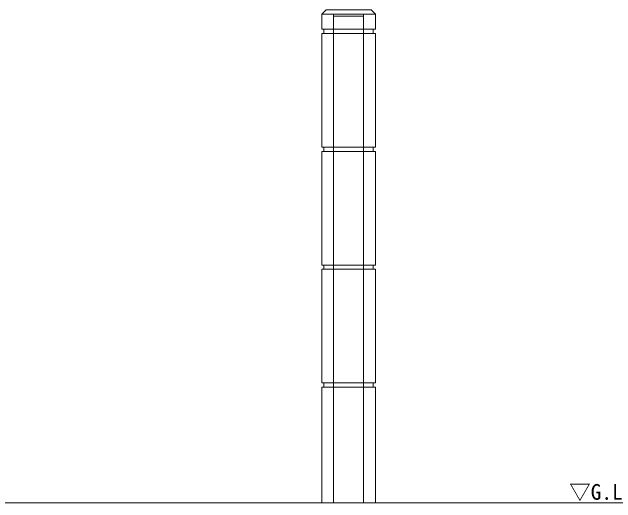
# Model space of a CAD drawing. Units: millimetres at full size, sheet at 1:40; details may follow other scales. Extents: x -800 to 17600, y -600 to 12480.
# Drawn here: x 5038 to 7853, y 2969 to 5259 of the extents above; entities that cross this region are included whole.
import ezdxf
from ezdxf.enums import TextEntityAlignment as Align

# ---------------------------------------------------------------- set-up
doc = ezdxf.new("R2010")
doc.units = ezdxf.units.MM
doc.header["$LTSCALE"] = 40
doc.layers.add('D-STR', color=1, linetype='Continuous', lineweight=13)
doc.layers.add('D-STR-TXT', color=7, linetype='Continuous', lineweight=13)
doc.styles.add('ＭＳ ゴシック', font='')
doc.styles.get('ＭＳ ゴシック').set_extended_font_data('MS Gothic')

msp = doc.modelspace()

# ---------------------------------------------------------------- linework, layer by layer
at = {"layer": 'D-STR'}
for p, q in [((6481.9, 5248.88), (6731.9, 5248.88)), ((6537, 5248.88), (6537, 2968.88)), ((6537, 5239.88), (6676.8, 5239.88)), ((6676.8, 5248.88), (6676.8, 2968.88)), ((6481.9, 4628.88), (6481.9, 5158.88)), ((6721.9, 5178.88), (6491.9, 5178.88)), ((6491.9, 5158.88), (6721.9, 5158.88)), ((6731.9, 5158.88), (6731.9, 4628.88)), ((6721.9, 4628.88), (6491.9, 4628.88)), ((6481.9, 4078.88), (6481.9, 4608.88)), ((6491.9, 4608.88), (6721.9, 4608.88)), ((6731.9, 4608.88), (6731.9, 4078.88)), ((6481.9, 3528.88), (6481.9, 4058.88)), ((6721.9, 4078.88), (6491.9, 4078.88)), ((6491.9, 4058.88), (6721.9, 4058.88)), ((6731.9, 4058.88), (6731.9, 3528.88)), ((6721.9, 3528.88), (6491.9, 3528.88)), ((6481.9, 2968.88), (6481.9, 3508.88)), ((6491.9, 3508.88), (6721.9, 3508.88)), ((6731.9, 3508.88), (6731.9, 2968.88)), ((8106.9, 2968.88), (1106.9, 2968.88))]:
    msp.add_line(p, q, dxfattribs=at)
for points in [[(6481.9, 5178.88), (6481.9, 5248.88), (6501.9, 5268.88), (6711.9, 5268.88), (6731.9, 5248.88), (6731.9, 5178.88)], [(6481.9, 5158.88), (6491.9, 5158.88), (6491.9, 5178.88), (6481.9, 5178.88)], [(6731.9, 5158.88), (6721.9, 5158.88), (6721.9, 5178.88), (6731.9, 5178.88)], [(6481.9, 4608.88), (6491.9, 4608.88), (6491.9, 4628.88), (6481.9, 4628.88)], [(6731.9, 4608.88), (6721.9, 4608.88), (6721.9, 4628.88), (6731.9, 4628.88)], [(6481.9, 4058.88), (6491.9, 4058.88), (6491.9, 4078.88), (6481.9, 4078.88)], [(6731.9, 4058.88), (6721.9, 4058.88), (6721.9, 4078.88), (6731.9, 4078.88)], [(6481.9, 3508.88), (6491.9, 3508.88), (6491.9, 3528.88), (6481.9, 3528.88)], [(6731.9, 3508.88), (6721.9, 3508.88), (6721.9, 3528.88), (6731.9, 3528.88)]]:
    msp.add_lwpolyline(points, dxfattribs=at)

# ---------------------------------------------------------------- texts
at = {"layer": 'D-STR-TXT', "style": 'ＭＳ ゴシック'}
msp.add_text('▽G.L.', height=73.31, dxfattribs=at).set_placement((7635.68, 3056.99), align=Align.TOP_LEFT)

doc.saveas('drawing.dxf')
